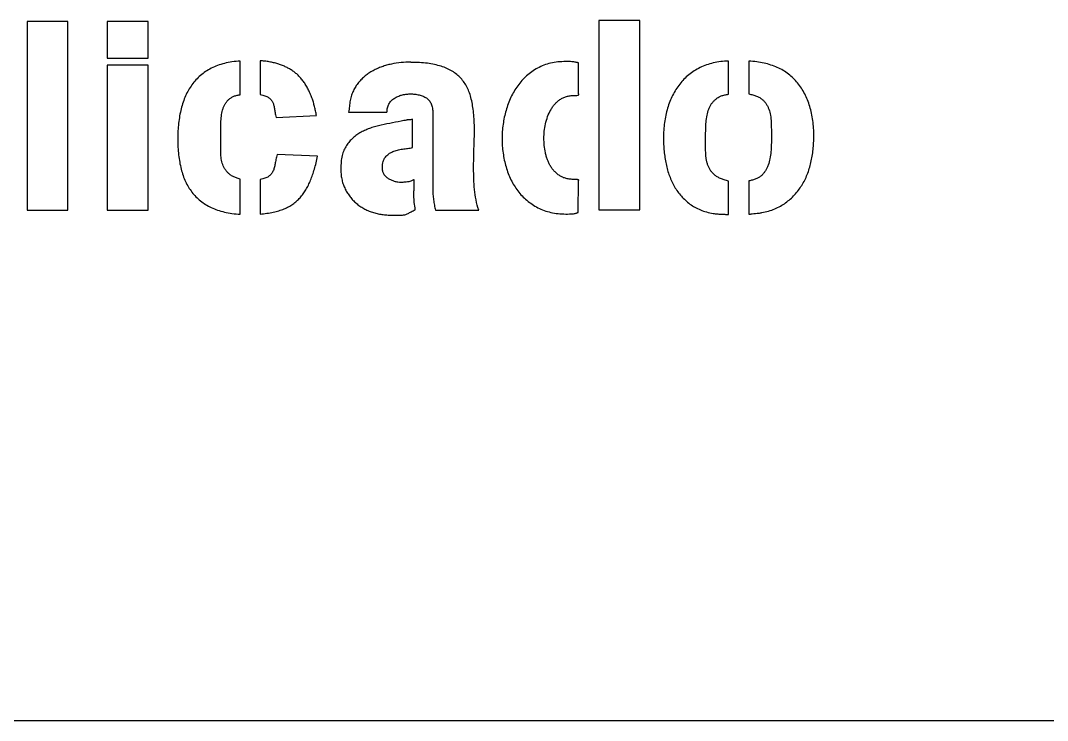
# Model space of a CAD drawing. Header units: millimetres. Extents: x 1 to 1184, y 0 to 836.
# Drawn here: x 541.4 to 592.6, y 647 to 681.9 of the extents above; entities that cross this region are included whole.
import ezdxf

# ---------------------------------------------------------------- set-up
doc = ezdxf.new("R2010")
doc.units = ezdxf.units.MM

msp = doc.modelspace()

# ---------------------------------------------------------------- linework, layer by layer
at = {"color": 7, "linetype": 'Continuous', "lineweight": 25}
for p, q in [((543.713, 681.876), (541.678, 681.876)), ((541.678, 681.876), (541.678, 672.444)), ((543.713, 672.444), (543.713, 681.876)), ((547.72, 681.876), (545.671, 681.876)), ((545.671, 681.876), (545.671, 680.043)), ((547.72, 680.043), (547.72, 681.876)), ((572.268, 681.917), (570.219, 681.917)), ((570.219, 681.917), (570.219, 672.457)), ((572.268, 672.457), (572.268, 681.917)), ((545.671, 680.043), (547.72, 680.043)), ((552.319, 678.211), (552.319, 679.895)), ((553.317, 679.909), (553.317, 678.224)), ((560.832, 679.829), (560.832, 679.842)), ((576.7, 678.238), (576.7, 679.895)), ((577.71, 679.895), (577.71, 678.252)), ((547.72, 679.681), (545.671, 679.681)), ((545.671, 679.681), (545.671, 672.444)), ((547.72, 672.444), (547.72, 679.681)), ((569.21, 678.265), (569.21, 679.801)), ((552.305, 678.211), (552.319, 678.211)), ((557.734, 677.335), (559.647, 677.335)), ((561.938, 677.281), (561.938, 673.522)), ((554.11, 677.08), (556.132, 677.173)), ((560.752, 676.959), (560.711, 676.959)), ((560.928, 675.571), (560.928, 676.984)), ((551.348, 675.409), (551.348, 676.136)), ((556.187, 675.138), (554.165, 675.22)), ((552.319, 672.241), (552.319, 673.994)), ((553.317, 673.98), (553.317, 672.255)), ((561.008, 673.832), (561.008, 673.98)), ((569.196, 672.337), (569.21, 673.926)), ((576.7, 672.227), (576.7, 673.898)), ((577.71, 673.912), (577.71, 672.241)), ((541.678, 672.444), (543.713, 672.444)), ((545.671, 672.444), (547.72, 672.444)), ((562.072, 672.444), (564.228, 672.444)), ((570.219, 672.457), (572.268, 672.457)), ((471.436, 646.963), (721.436, 646.963))]:
    msp.add_line(p, q, dxfattribs=at)
for points, knots in [([(552.319, 679.895), (552.182, 679.883), (551.919, 679.86), (551.54, 679.786), (551.193, 679.679), (550.877, 679.541), (550.592, 679.372), (550.337, 679.177), (550.107, 678.958), (549.908, 678.712), (549.733, 678.444), (549.587, 678.152), (549.464, 677.84), (549.368, 677.506), (549.293, 677.154), (549.245, 676.785), (549.209, 676.399), (549.207, 676.136), (549.205, 676.002)], [0, 0, 0, 0, 0.07291, 0.141153, 0.205457, 0.266503, 0.324991, 0.381681, 0.437872, 0.493845, 0.550524, 0.608086, 0.667744, 0.729553, 0.793377, 0.859565, 0.928511, 1, 1, 1, 1]), ([(555.904, 678.049), (555.874, 678.126), (555.816, 678.277), (555.715, 678.491), (555.603, 678.689), (555.485, 678.871), (555.356, 679.036), (555.217, 679.182), (555.07, 679.312), (554.913, 679.426), (554.747, 679.525), (554.571, 679.613), (554.387, 679.691), (554.192, 679.758), (553.987, 679.811), (553.773, 679.857), (553.548, 679.89), (553.395, 679.902), (553.317, 679.909)], [0, 0, 0, 0, 0.072617, 0.142179, 0.208484, 0.27207, 0.333145, 0.39219, 0.449308, 0.505801, 0.562473, 0.619491, 0.678422, 0.738267, 0.800395, 0.864644, 0.931106, 1, 1, 1, 1]), ([(560.832, 679.842), (560.674, 679.837), (560.35, 679.827), (559.948, 679.762), (559.628, 679.686), (559.394, 679.611), (559.169, 679.52), (558.952, 679.413), (558.748, 679.291), (558.556, 679.152), (558.383, 678.992), (558.222, 678.82), (558.08, 678.628), (557.965, 678.413), (557.874, 678.179), (557.835, 678.013), (557.814, 677.928)], [0, 0, 0, 0, 0.122761, 0.249881, 0.313977, 0.376737, 0.439618, 0.501856, 0.563375, 0.623768, 0.684228, 0.745028, 0.806123, 0.868393, 0.932491, 1, 1, 1, 1]), ([(564.014, 676.487), (564.012, 676.628), (564.009, 676.9), (563.979, 677.294), (563.932, 677.656), (563.864, 677.99), (563.776, 678.296), (563.657, 678.571), (563.512, 678.819), (563.339, 679.038), (563.136, 679.229), (562.902, 679.392), (562.638, 679.529), (562.344, 679.64), (562.016, 679.725), (561.654, 679.786), (561.256, 679.823), (560.977, 679.827), (560.832, 679.829)], [0, 0, 0, 0, 0.078447, 0.151293, 0.219121, 0.281849, 0.340283, 0.395807, 0.448306, 0.499501, 0.550635, 0.602775, 0.657414, 0.715408, 0.777474, 0.845329, 0.919376, 1, 1, 1, 1]), ([(568.576, 679.87), (568.445, 679.865), (568.191, 679.857), (567.822, 679.797), (567.481, 679.691), (567.166, 679.546), (566.877, 679.368), (566.617, 679.158), (566.379, 678.926), (566.171, 678.665), (565.989, 678.383), (565.829, 678.082), (565.695, 677.764), (565.587, 677.429), (565.501, 677.085), (565.441, 676.733), (565.402, 676.376), (565.398, 676.136), (565.396, 676.015)], [0, 0, 0, 0, 0.070102, 0.136113, 0.199559, 0.261265, 0.321473, 0.3807, 0.439801, 0.499247, 0.559425, 0.619713, 0.681353, 0.744346, 0.807862, 0.871469, 0.935541, 1, 1, 1, 1]), ([(569.21, 679.801), (569.206, 679.802), (569.195, 679.804), (569.168, 679.811), (569.124, 679.823), (569.06, 679.836), (568.976, 679.853), (568.865, 679.864), (568.729, 679.869), (568.63, 679.869), (568.576, 679.87)], [0, 0, 0, 0, 0.015541, 0.056205, 0.128653, 0.228492, 0.3618, 0.533458, 0.747007, 1, 1, 1, 1]), ([(576.7, 679.895), (576.569, 679.888), (576.313, 679.875), (575.944, 679.806), (575.597, 679.708), (575.277, 679.573), (574.984, 679.406), (574.713, 679.214), (574.471, 678.993), (574.256, 678.746), (574.066, 678.475), (573.903, 678.181), (573.761, 677.869), (573.649, 677.535), (573.562, 677.185), (573.497, 676.821), (573.46, 676.442), (573.455, 676.185), (573.452, 676.054)], [0, 0, 0, 0, 0.069581, 0.135873, 0.19913, 0.260551, 0.320069, 0.378218, 0.436132, 0.493872, 0.552103, 0.611451, 0.67202, 0.734354, 0.79807, 0.863622, 0.93057, 1, 1, 1, 1]), ([(580.958, 676.136), (580.956, 676.271), (580.952, 676.534), (580.911, 676.918), (580.851, 677.283), (580.76, 677.627), (580.648, 677.952), (580.51, 678.256), (580.342, 678.538), (580.154, 678.8), (579.939, 679.038), (579.697, 679.248), (579.429, 679.43), (579.133, 679.58), (578.814, 679.703), (578.469, 679.798), (578.099, 679.866), (577.842, 679.885), (577.71, 679.895)], [0, 0, 0, 0, 0.072185, 0.141207, 0.206995, 0.270405, 0.331699, 0.391126, 0.449413, 0.507076, 0.564077, 0.620904, 0.678623, 0.737396, 0.798309, 0.861992, 0.92893, 1, 1, 1, 1]), ([(551.348, 676.136), (551.349, 676.249), (551.35, 676.476), (551.35, 676.813), (551.371, 677.14), (551.422, 677.398), (551.487, 677.589), (551.549, 677.72), (551.627, 677.84), (551.716, 677.952), (551.829, 678.049), (551.966, 678.125), (552.127, 678.18), (552.244, 678.2), (552.305, 678.211)], [0, 0, 0, 0, 0.133014, 0.2668, 0.396371, 0.517358, 0.575621, 0.63238, 0.687727, 0.743126, 0.800586, 0.861175, 0.92669, 1, 1, 1, 1]), ([(553.317, 678.224), (553.359, 678.215), (553.438, 678.197), (553.549, 678.168), (553.641, 678.128), (553.742, 678.075), (553.843, 677.989), (553.936, 677.862), (553.999, 677.706), (554.033, 677.521), (554.063, 677.309), (554.094, 677.16), (554.11, 677.08)], [0, 0, 0, 0, 0.084334, 0.157964, 0.222538, 0.278536, 0.379056, 0.477673, 0.58309, 0.703351, 0.841568, 1, 1, 1, 1]), ([(556.132, 677.173), (556.115, 677.249), (556.082, 677.397), (556.031, 677.618), (555.98, 677.837), (555.929, 677.978), (555.904, 678.049)], [0, 0, 0, 0, 0.255988, 0.503578, 0.750089, 1, 1, 1, 1]), ([(557.814, 677.928), (557.806, 677.879), (557.79, 677.78), (557.773, 677.632), (557.76, 677.483), (557.743, 677.385), (557.734, 677.335)], [0, 0, 0, 0, 0.250759, 0.500181, 0.749241, 1, 1, 1, 1]), ([(559.647, 677.335), (559.653, 677.409), (559.663, 677.551), (559.736, 677.747), (559.852, 677.91), (560.01, 678.036), (560.19, 678.13), (560.381, 678.203), (560.584, 678.244), (560.723, 678.249), (560.793, 678.252)], [0, 0, 0, 0, 0.135286, 0.258216, 0.376583, 0.498133, 0.623587, 0.746517, 0.871412, 1, 1, 1, 1]), ([(560.793, 678.252), (560.875, 678.25), (561.03, 678.247), (561.251, 678.206), (561.449, 678.146), (561.595, 678.07), (561.695, 677.994), (561.762, 677.927), (561.815, 677.846), (561.861, 677.755), (561.896, 677.653), (561.921, 677.539), (561.934, 677.414), (561.936, 677.326), (561.938, 677.281)], [0, 0, 0, 0, 0.141008, 0.269202, 0.387507, 0.498394, 0.552255, 0.605643, 0.661586, 0.719535, 0.781537, 0.848511, 0.921054, 1, 1, 1, 1]), ([(567.484, 676.043), (567.488, 676.158), (567.497, 676.397), (567.558, 676.758), (567.659, 677.116), (567.787, 677.397), (567.913, 677.601), (568.024, 677.739), (568.147, 677.862), (568.284, 677.973), (568.437, 678.064), (568.609, 678.126), (568.796, 678.167), (568.926, 678.17), (568.993, 678.172)], [0, 0, 0, 0, 0.118784, 0.246451, 0.376222, 0.501544, 0.563264, 0.623327, 0.683024, 0.743088, 0.80434, 0.865822, 0.93087, 1, 1, 1, 1]), ([(568.993, 678.172), (569.029, 678.172), (569.089, 678.174), (569.161, 678.181), (569.211, 678.19), (569.229, 678.223), (569.216, 678.246), (569.211, 678.261), (569.21, 678.265)], [0, 0, 0, 0, 0.358085, 0.611289, 0.760205, 0.834293, 0.958089, 1, 1, 1, 1]), ([(575.553, 676.123), (575.556, 676.244), (575.56, 676.484), (575.576, 676.839), (575.619, 677.18), (575.691, 677.446), (575.774, 677.64), (575.853, 677.77), (575.949, 677.887), (576.06, 677.993), (576.19, 678.084), (576.341, 678.155), (576.513, 678.208), (576.636, 678.228), (576.7, 678.238)], [0, 0, 0, 0, 0.134695, 0.268107, 0.395992, 0.516326, 0.574033, 0.629907, 0.685993, 0.741816, 0.80006, 0.86191, 0.927861, 1, 1, 1, 1]), ([(577.71, 678.252), (577.78, 678.238), (577.912, 678.211), (578.095, 678.147), (578.253, 678.074), (578.383, 677.979), (578.491, 677.874), (578.585, 677.758), (578.658, 677.628), (578.737, 677.439), (578.804, 677.176), (578.833, 676.835), (578.839, 676.467), (578.841, 676.213), (578.842, 676.082)], [0, 0, 0, 0, 0.077742, 0.147468, 0.210565, 0.267431, 0.321581, 0.375058, 0.42905, 0.483694, 0.598732, 0.722747, 0.856785, 1, 1, 1, 1]), ([(560.497, 676.918), (560.308, 676.881), (559.93, 676.807), (559.46, 676.716), (559.092, 676.635), (558.832, 676.551), (558.586, 676.454), (558.354, 676.342), (558.14, 676.21), (557.946, 676.053), (557.773, 675.874), (557.618, 675.672), (557.492, 675.436), (557.403, 675.164), (557.352, 674.853), (557.346, 674.633), (557.343, 674.518)], [0, 0, 0, 0, 0.130521, 0.260695, 0.324434, 0.385825, 0.445493, 0.503366, 0.559915, 0.615321, 0.671663, 0.728532, 0.78741, 0.851438, 0.921991, 1, 1, 1, 1]), ([(560.711, 676.959), (560.706, 676.958), (560.69, 676.957), (560.655, 676.949), (560.589, 676.936), (560.533, 676.925), (560.497, 676.918)], [0, 0, 0, 0, 0.08084, 0.2174, 0.490521, 1, 1, 1, 1]), ([(560.928, 676.984), (560.891, 676.977), (560.833, 676.965), (560.774, 676.961), (560.752, 676.959)], [0, 0, 0, 0, 0.635894, 1, 1, 1, 1]), ([(563.973, 674.532), (563.974, 674.697), (563.977, 675.025), (563.992, 675.515), (564.011, 676.002), (564.013, 676.325), (564.014, 676.487)], [0, 0, 0, 0, 0.253192, 0.503473, 0.751792, 1, 1, 1, 1]), ([(549.205, 676.002), (549.206, 675.866), (549.209, 675.601), (549.245, 675.214), (549.293, 674.847), (549.367, 674.502), (549.464, 674.179), (549.587, 673.878), (549.733, 673.598), (549.908, 673.344), (550.107, 673.111), (550.337, 672.906), (550.593, 672.725), (550.878, 672.57), (551.194, 672.444), (551.541, 672.345), (551.919, 672.274), (552.182, 672.252), (552.319, 672.241)], [0, 0, 0, 0, 0.073708, 0.143773, 0.210686, 0.274168, 0.334954, 0.393616, 0.450235, 0.505781, 0.560772, 0.616198, 0.672348, 0.730566, 0.79178, 0.856723, 0.925942, 1, 1, 1, 1]), ([(565.396, 676.015), (565.398, 675.895), (565.402, 675.655), (565.441, 675.299), (565.501, 674.948), (565.586, 674.606), (565.697, 674.278), (565.831, 673.965), (565.993, 673.675), (566.179, 673.404), (566.389, 673.155), (566.63, 672.935), (566.892, 672.736), (567.179, 672.564), (567.492, 672.423), (567.833, 672.328), (568.196, 672.264), (568.447, 672.258), (568.576, 672.255)], [0, 0, 0, 0, 0.065289, 0.130186, 0.194265, 0.258256, 0.321166, 0.382304, 0.442465, 0.501561, 0.560365, 0.619021, 0.678209, 0.738642, 0.800386, 0.863906, 0.93007, 1, 1, 1, 1]), ([(568.993, 673.98), (568.924, 673.982), (568.791, 673.986), (568.599, 674.021), (568.426, 674.082), (568.271, 674.164), (568.134, 674.268), (568.011, 674.383), (567.9, 674.511), (567.806, 674.654), (567.723, 674.806), (567.656, 674.968), (567.598, 675.137), (567.543, 675.374), (567.497, 675.676), (567.488, 675.921), (567.484, 676.043)], [0, 0, 0, 0, 0.072017, 0.138938, 0.202226, 0.262916, 0.322066, 0.380614, 0.438812, 0.49845, 0.558542, 0.619644, 0.681207, 0.744712, 0.872973, 1, 1, 1, 1]), ([(573.452, 676.054), (573.453, 675.943), (573.456, 675.723), (573.483, 675.394), (573.52, 675.071), (573.578, 674.756), (573.649, 674.449), (573.749, 674.158), (573.862, 673.878), (574.001, 673.615), (574.16, 673.369), (574.342, 673.142), (574.544, 672.935), (574.77, 672.748), (575.02, 672.584), (575.301, 672.456), (575.604, 672.346), (575.82, 672.304), (575.932, 672.282)], [0, 0, 0, 0, 0.06733, 0.133659, 0.199475, 0.264258, 0.327843, 0.389709, 0.450602, 0.510644, 0.56982, 0.627792, 0.686247, 0.744963, 0.805014, 0.86682, 0.93143, 1, 1, 1, 1]), ([(576.7, 673.898), (576.628, 673.917), (576.491, 673.952), (576.304, 674.025), (576.141, 674.106), (576.005, 674.203), (575.896, 674.313), (575.8, 674.428), (575.724, 674.556), (575.666, 674.694), (575.621, 674.841), (575.588, 674.997), (575.566, 675.162), (575.555, 675.401), (575.556, 675.722), (575.554, 675.985), (575.553, 676.123)], [0, 0, 0, 0, 0.079435, 0.150944, 0.21498, 0.273237, 0.327793, 0.380659, 0.433346, 0.48628, 0.540805, 0.597652, 0.656535, 0.718493, 0.852646, 1, 1, 1, 1]), ([(578.842, 676.082), (578.841, 675.964), (578.839, 675.726), (578.819, 675.37), (578.778, 675.022), (578.704, 674.748), (578.624, 674.545), (578.545, 674.408), (578.453, 674.284), (578.345, 674.172), (578.219, 674.073), (578.068, 674.001), (577.897, 673.943), (577.774, 673.922), (577.71, 673.912)], [0, 0, 0, 0, 0.12953, 0.262138, 0.392075, 0.515141, 0.573871, 0.63156, 0.687801, 0.744478, 0.802153, 0.862953, 0.928572, 1, 1, 1, 1]), ([(578.371, 672.323), (578.482, 672.348), (578.699, 672.397), (579.008, 672.507), (579.293, 672.644), (579.553, 672.808), (579.785, 673), (580.003, 673.205), (580.191, 673.437), (580.362, 673.682), (580.51, 673.946), (580.635, 674.226), (580.738, 674.521), (580.819, 674.83), (580.88, 675.148), (580.926, 675.472), (580.951, 675.803), (580.955, 676.024), (580.958, 676.136)], [0, 0, 0, 0, 0.067774, 0.132654, 0.194971, 0.255527, 0.315248, 0.374372, 0.433194, 0.492456, 0.552417, 0.613053, 0.674991, 0.738266, 0.802937, 0.867799, 0.933402, 1, 1, 1, 1]), ([(552.319, 673.994), (552.255, 674.013), (552.134, 674.048), (551.968, 674.121), (551.827, 674.205), (551.711, 674.306), (551.617, 674.416), (551.539, 674.534), (551.473, 674.66), (551.408, 674.843), (551.358, 675.095), (551.351, 675.302), (551.348, 675.409)], [0, 0, 0, 0, 0.105602, 0.200786, 0.288289, 0.3677, 0.444185, 0.518965, 0.593637, 0.669742, 0.82858, 1, 1, 1, 1]), ([(554.165, 675.22), (554.144, 675.139), (554.105, 674.985), (554.066, 674.763), (554.027, 674.564), (553.964, 674.391), (553.869, 674.24), (553.759, 674.14), (553.651, 674.076), (553.553, 674.035), (553.44, 674.003), (553.359, 673.988), (553.317, 673.98)], [0, 0, 0, 0, 0.151871, 0.289038, 0.410005, 0.519935, 0.622508, 0.729555, 0.7873, 0.850282, 0.921687, 1, 1, 1, 1]), ([(559.419, 674.573), (559.421, 674.626), (559.424, 674.727), (559.451, 674.868), (559.497, 674.991), (559.564, 675.093), (559.644, 675.179), (559.732, 675.254), (559.831, 675.319), (559.975, 675.388), (560.172, 675.453), (560.423, 675.497), (560.677, 675.53), (560.845, 675.557), (560.928, 675.571)], [0, 0, 0, 0, 0.0789037, 0.1484092, 0.2122633, 0.2706066, 0.3277194, 0.3856422, 0.4418515, 0.5006986, 0.621277, 0.7474811, 0.8765188, 1, 1, 1, 1]), ([(553.317, 672.255), (553.431, 672.266), (553.65, 672.286), (553.964, 672.341), (554.249, 672.412), (554.505, 672.504), (554.738, 672.616), (554.949, 672.747), (555.141, 672.897), (555.313, 673.067), (555.468, 673.259), (555.608, 673.467), (555.731, 673.696), (555.841, 673.943), (555.937, 674.212), (556.029, 674.501), (556.112, 674.812), (556.161, 675.028), (556.187, 675.138)], [0, 0, 0, 0, 0.076606, 0.147724, 0.212848, 0.273007, 0.330037, 0.385348, 0.438975, 0.492828, 0.547271, 0.603397, 0.660844, 0.72085, 0.784318, 0.851896, 0.923997, 1, 1, 1, 1]), ([(557.343, 674.518), (557.345, 674.431), (557.348, 674.26), (557.387, 674.011), (557.446, 673.776), (557.533, 673.555), (557.641, 673.35), (557.766, 673.16), (557.908, 672.984), (558.067, 672.825), (558.244, 672.682), (558.436, 672.556), (558.644, 672.447), (558.865, 672.359), (559.097, 672.287), (559.338, 672.241), (559.584, 672.207), (559.752, 672.204), (559.836, 672.202)], [0, 0, 0, 0, 0.068588, 0.13425, 0.197624, 0.259631, 0.320241, 0.379664, 0.4382, 0.497497, 0.556752, 0.61731, 0.67792, 0.740779, 0.804352, 0.868532, 0.933477, 1, 1, 1, 1]), ([(560.349, 673.832), (560.295, 673.834), (560.188, 673.839), (560.028, 673.876), (559.871, 673.935), (559.72, 674.014), (559.585, 674.116), (559.489, 674.25), (559.429, 674.404), (559.422, 674.515), (559.419, 674.573)], [0, 0, 0, 0, 0.121185, 0.243486, 0.369418, 0.501292, 0.629277, 0.749563, 0.86946, 1, 1, 1, 1]), ([(564.228, 672.444), (564.18, 672.615), (564.084, 672.955), (564.014, 673.481), (563.981, 674.006), (563.976, 674.357), (563.973, 674.532)], [0, 0, 0, 0, 0.252598, 0.501732, 0.751574, 1, 1, 1, 1]), ([(561.008, 673.98), (561.005, 673.979), (560.994, 673.973), (560.969, 673.959), (560.926, 673.939), (560.867, 673.907), (560.781, 673.878), (560.665, 673.856), (560.518, 673.839), (560.409, 673.834), (560.349, 673.832)], [0, 0, 0, 0, 0.0127485, 0.0548378, 0.1249544, 0.2205679, 0.3503897, 0.5220213, 0.7373536, 1, 1, 1, 1]), ([(560.994, 673.157), (560.995, 673.208), (560.996, 673.321), (560.999, 673.495), (561.007, 673.669), (561.007, 673.781), (561.008, 673.832)], [0, 0, 0, 0, 0.225399, 0.499962, 0.774601, 1, 1, 1, 1]), ([(569.21, 673.926), (569.211, 673.927), (569.215, 673.931), (569.225, 673.938), (569.225, 673.961), (569.195, 673.966), (569.164, 673.974), (569.12, 673.976), (569.062, 673.982), (569.018, 673.981), (568.993, 673.98)], [0, 0, 0, 0, 0.020641, 0.072245, 0.12333, 0.237559, 0.342048, 0.503262, 0.722683, 1, 1, 1, 1]), ([(561.062, 672.471), (561.043, 672.591), (561.006, 672.818), (560.998, 673.049), (560.994, 673.157)], [0, 0, 0, 0, 0.527645, 1, 1, 1, 1]), ([(561.938, 673.522), (561.939, 673.427), (561.942, 673.24), (561.968, 672.965), (562.01, 672.7), (562.052, 672.529), (562.072, 672.444)], [0, 0, 0, 0, 0.261361, 0.514746, 0.759511, 1, 1, 1, 1]), ([(559.836, 672.202), (559.912, 672.202), (560.042, 672.202), (560.215, 672.194), (560.353, 672.191), (560.476, 672.206), (560.597, 672.234), (560.696, 672.279), (560.784, 672.325), (560.864, 672.369), (560.96, 672.416), (561.027, 672.452), (561.062, 672.471)], [0, 0, 0, 0, 0.175847, 0.303261, 0.404825, 0.497899, 0.591651, 0.692168, 0.751828, 0.822361, 0.905748, 1, 1, 1, 1]), ([(568.576, 672.255), (568.636, 672.255), (568.743, 672.255), (568.887, 672.262), (568.996, 672.274), (569.074, 672.292), (569.127, 672.311), (569.162, 672.325), (569.183, 672.334), (569.193, 672.336), (569.196, 672.337)], [0, 0, 0, 0, 0.2846204, 0.5107859, 0.6853711, 0.8061768, 0.8912907, 0.9510364, 0.9872451, 1, 1, 1, 1]), ([(575.932, 672.282), (575.995, 672.274), (576.123, 672.259), (576.316, 672.246), (576.508, 672.241), (576.636, 672.232), (576.7, 672.227)], [0, 0, 0, 0, 0.249579, 0.500757, 0.751514, 1, 1, 1, 1]), ([(577.71, 672.241), (577.767, 672.249), (577.879, 672.265), (578.046, 672.282), (578.209, 672.298), (578.317, 672.315), (578.371, 672.323)], [0, 0, 0, 0, 0.259966, 0.510157, 0.754528, 1, 1, 1, 1])]:
    msp.add_open_spline(points, degree=3, knots=knots, dxfattribs=at)

doc.saveas('drawing.dxf')
